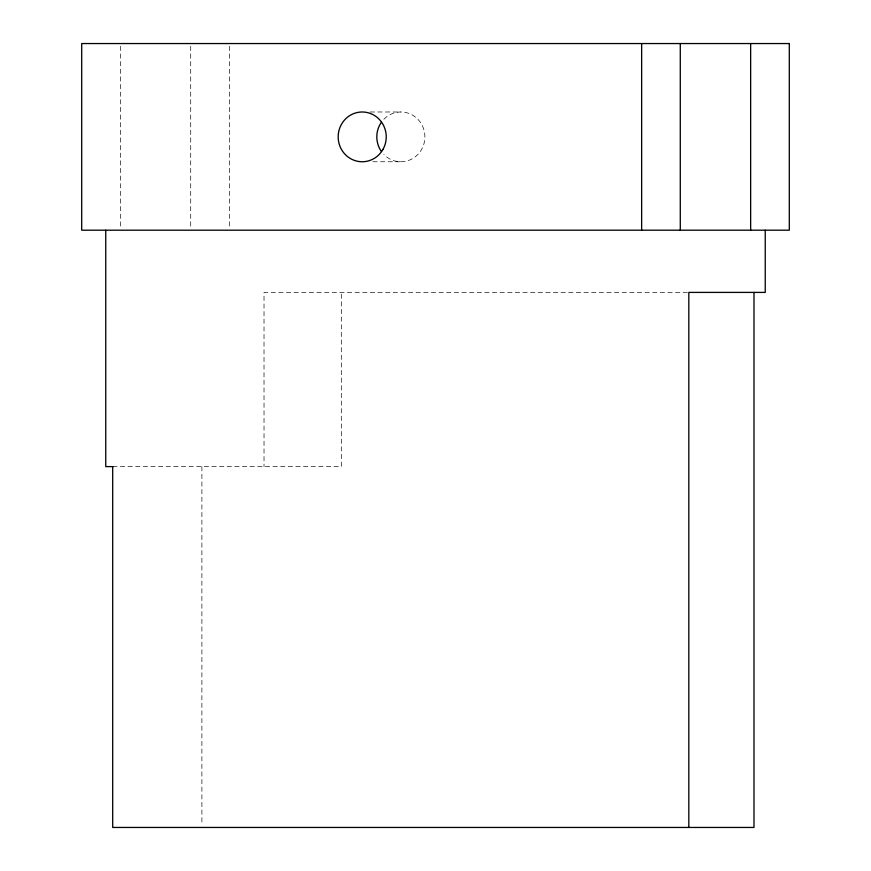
<?xml version="1.0" encoding="UTF-8"?>
<svg xmlns="http://www.w3.org/2000/svg" width="871" height="871" viewBox="0 0 871 871"><rect width="100%" height="100%" fill="white"/><g stroke="black" fill="none" stroke-linecap="round" stroke-linejoin="round"><path stroke-width="0.65" stroke-dasharray="4.36 3.27" d="M370.197 111.989L400.845 111.989M372.864 161.756L400.845 161.756M687.48 292.406L264.022 292.406L264.022 466.606M112.697 466.606L341.312 466.606L341.312 292.406M229.356 46.25L229.356 228.844M201.898 466.606L201.898 824.739M190.716 46.25L190.716 228.844M120.35 46.25L120.35 228.844M383.85 119.273A24.889 24.04 -90 0 1 417.851 119.273A24.889 24.04 -90 0 1 417.851 154.472A24.889 24.04 -90 0 1 383.85 154.472"/><path stroke-width="1.31" d="M113.143 466.606L105.761 466.606L105.761 230.194M765.239 230.194L765.239 292.406L688.819 292.406L688.819 827.45M753.992 292.406L753.992 827.45L112.697 827.45L112.697 466.606M750.65 43.55L750.65 230.194M680.284 43.55L680.284 230.194M641.644 43.55L641.644 230.194M381.4 151.5A24.889 24.04 -90 0 1 381.4 122.245M789.3 43.55L81.7 43.55L81.7 230.194L789.3 230.194L789.3 43.55M383.022 149.311A24.889 24.04 -90 0 0 362.205 111.989A24.889 24.04 -90 0 0 341.388 149.311A24.889 24.04 -90 0 0 383.022 149.311"/></g></svg>
